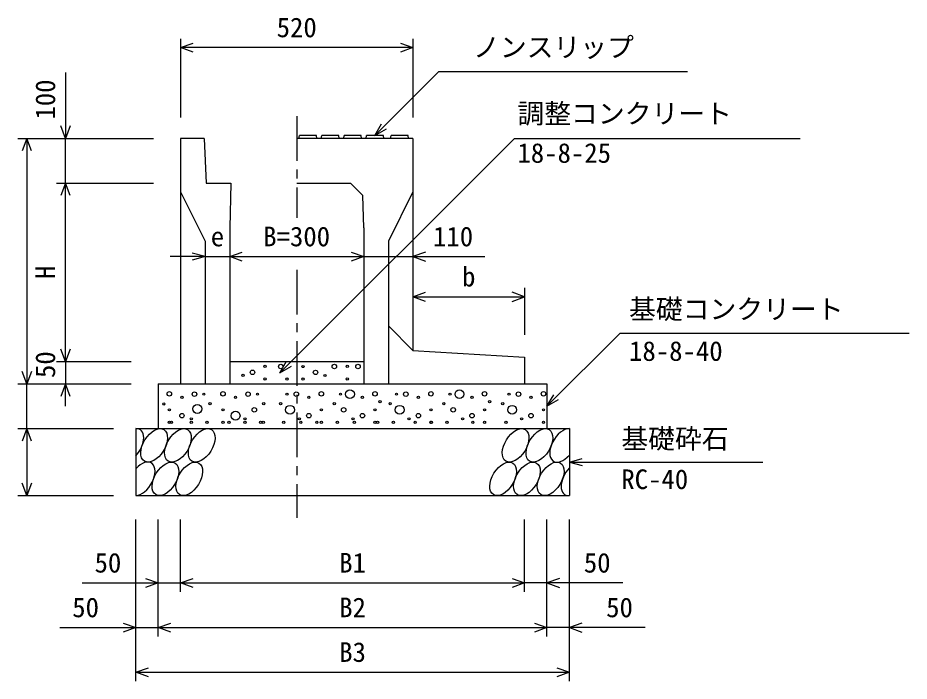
# Model space of a CAD drawing. Units: millimetres, scale not verified. Extents: x -16800 to 16800, y -5940 to 5940.
# Drawn here: x -10833 to -8838, y 896 to 2381 of the extents above; entities that cross this region are included whole.
import ezdxf
from ezdxf.enums import TextEntityAlignment as Align

# ---------------------------------------------------------------- set-up
doc = ezdxf.new("R2010")
doc.units = ezdxf.units.MM
doc.header["$LTSCALE"] = 20
doc.linetypes.add('CHAIN1', pattern=[8, 5, -1, 1, -1])
for name, color, linetype, lineweight in [('0-0_DIM', 7, 'Continuous', 25), ('0-2_HATCH', 6, 'Continuous', 25), ('0-5_OUTLINE', 3, 'Continuous', 25)]:
    doc.layers.add(name, color=color, linetype=linetype, lineweight=lineweight)
doc.styles.add('ＭＳ ゴシック', font='')
doc.styles.get('ＭＳ ゴシック').set_extended_font_data('MS Gothic')

msp = doc.modelspace()

# ---------------------------------------------------------------- linework, layer by layer
at = {"layer": '0-0_DIM'}
for p, q in [((-10468.79, 2334.54), (-10468.79, 2157.8)), ((-9948.79, 2334.54), (-9948.79, 2157.8)), ((-9948.79, 2314.54), (-10468.79, 2314.54)), ((-10726.33, 2258.49), (-10726.33, 2111.33)), ((-10033.79, 2117.83), (-9891.58, 2260.04)), ((-9334.69, 2260.04), (-9891.58, 2260.04)), ((-10033.79, 2117.83), (-10018.79, 2143.81)), ((-10033.79, 2117.83), (-10007.81, 2132.83)), ((-10833, 2111.33), (-10529.66, 2111.33)), ((-10813, 2111.33), (-10813, 1561.33)), ((-10726.33, 2011.33), (-10726.33, 2111.33)), ((-10246.47, 1586.33), (-9721.64, 2111.16)), ((-9721.64, 2111.16), (-9082.44, 2111.16)), ((-10746.33, 2011.33), (-10529.66, 2011.33)), ((-10726.33, 1611.33), (-10726.33, 2011.33)), ((-10413.79, 1846.41), (-10492.43, 1846.41)), ((-10413.79, 1846.41), (-10442.77, 1854.17)), ((-10413.79, 1846.41), (-10442.77, 1838.64)), ((-10413.79, 1846.41), (-10358.79, 1846.41)), ((-10358.79, 1846.41), (-10058.79, 1846.41)), ((-10058.79, 1846.41), (-9948.79, 1846.41)), ((-9948.79, 1846.41), (-9788.02, 1846.41)), ((-9698.79, 1776.46), (-9698.79, 1671.33)), ((-9948.79, 1756.46), (-9698.79, 1756.46)), ((-9485.14, 1674.99), (-9648.79, 1511.33)), ((-9485.14, 1674.99), (-8838.27, 1674.99)), ((-10746.33, 1611.33), (-10579.66, 1611.33)), ((-10726.33, 1611.33), (-10726.33, 1561.33)), ((-10246.47, 1586.33), (-10231.47, 1612.31)), ((-10246.47, 1586.33), (-10220.49, 1601.33)), ((-10833, 1561.33), (-10579.66, 1561.33)), ((-10813, 1461.33), (-10813, 1561.33)), ((-10726.33, 1511.33), (-10726.33, 1561.33)), ((-9648.79, 1511.33), (-9633.79, 1537.31)), ((-9648.79, 1511.33), (-9622.81, 1526.33)), ((-10833, 1461.33), (-10618.79, 1461.33)), ((-10813, 1461.33), (-10813, 1311.33)), ((-9598.79, 1386.33), (-9569.82, 1394.1)), ((-9598.79, 1386.33), (-9165.48, 1386.33)), ((-9598.79, 1386.33), (-9569.82, 1378.57)), ((-10833, 1311.33), (-10618.79, 1311.33)), ((-10568.79, 895.82), (-10568.79, 1258.16)), ((-10518.79, 995.82), (-10518.79, 1258.16)), ((-10468.79, 1095.82), (-10468.79, 1258.16)), ((-9698.79, 1095.82), (-9698.79, 1258.16)), ((-9648.79, 995.82), (-9648.79, 1258.16)), ((-9598.79, 895.82), (-9598.79, 1258.16)), ((-10688.79, 1115.82), (-10468.79, 1115.82)), ((-10468.79, 1115.82), (-9698.79, 1115.82)), ((-9478.79, 1115.82), (-9698.79, 1115.82)), ((-10738.79, 1015.82), (-10518.79, 1015.82)), ((-10518.79, 1015.82), (-9648.79, 1015.82)), ((-9428.79, 1015.82), (-9648.79, 1015.82)), ((-10568.79, 915.82), (-9598.79, 915.82))]:
    msp.add_line(p, q, dxfattribs=at)
at = {"layer": '0-0_DIM', "linetype": 'CHAIN1'}
for p, q in [((-10208.79, 2161.33), (-10208.79, 1933.12)), ((-10208.79, 1817.26), (-10208.79, 1261.33))]:
    msp.add_line(p, q, dxfattribs=at)
at = {"layer": '0-0_DIM'}
for points in [[(-10440.57, 2304.28), (-10468.76, 2314.54), (-10440.57, 2324.8)], [(-9976.95, 2324.8), (-9948.76, 2314.54), (-9976.95, 2304.28)], [(-10716.07, 2139.52), (-10726.33, 2111.33), (-10736.59, 2139.52)], [(-10802.74, 2083.14), (-10813, 2111.33), (-10823.26, 2083.14)], [(-10716.07, 1983.14), (-10726.33, 2011.33), (-10736.59, 1983.14)], [(-10330.6, 1836.15), (-10358.79, 1846.41), (-10330.6, 1856.67)], [(-10086.98, 1856.67), (-10058.79, 1846.41), (-10086.98, 1836.15)], [(-9920.6, 1856.67), (-9948.79, 1846.41), (-9920.6, 1836.15)], [(-9920.6, 1746.2), (-9948.79, 1756.46), (-9920.6, 1766.72)], [(-9726.98, 1746.2), (-9698.79, 1756.46), (-9726.98, 1766.72)], [(-10716.07, 1639.52), (-10726.33, 1611.33), (-10736.59, 1639.52)], [(-10802.74, 1589.52), (-10813, 1561.33), (-10823.26, 1589.52)], [(-10716.07, 1533.14), (-10726.33, 1561.33), (-10736.59, 1533.14)], [(-10802.74, 1433.14), (-10813, 1461.33), (-10823.26, 1433.14)], [(-10802.74, 1339.52), (-10813, 1311.33), (-10823.26, 1339.52)], [(-10546.98, 1126.08), (-10518.79, 1115.82), (-10546.98, 1105.56)], [(-10440.6, 1105.56), (-10468.79, 1115.82), (-10440.6, 1126.08)], [(-9726.98, 1126.08), (-9698.79, 1115.82), (-9726.98, 1105.56)], [(-9620.6, 1126.08), (-9648.79, 1115.82), (-9620.6, 1105.56)], [(-10596.98, 1026.08), (-10568.79, 1015.82), (-10596.98, 1005.56)], [(-10490.6, 1005.56), (-10518.79, 1015.82), (-10490.6, 1026.08)], [(-9676.98, 1026.08), (-9648.79, 1015.82), (-9676.98, 1005.56)], [(-9570.6, 1026.08), (-9598.79, 1015.82), (-9570.6, 1005.56)], [(-10540.6, 905.56), (-10568.79, 915.82), (-10540.6, 926.08)], [(-9626.98, 926.08), (-9598.79, 915.82), (-9626.98, 905.56)]]:
    msp.add_lwpolyline(points, dxfattribs=at)
at = {"layer": '0-2_HATCH'}
for p, q in [((-10203.79, 2111.33), (-10202.79, 2117.83)), ((-10164.79, 2117.83), (-10202.79, 2117.83)), ((-10163.79, 2111.33), (-10164.79, 2117.83)), ((-10153.79, 2111.33), (-10152.79, 2117.83)), ((-10114.79, 2117.83), (-10152.79, 2117.83)), ((-10113.79, 2111.33), (-10114.79, 2117.83)), ((-10103.79, 2111.33), (-10102.79, 2117.83)), ((-10064.79, 2117.83), (-10102.79, 2117.83)), ((-10063.79, 2111.33), (-10064.79, 2117.83)), ((-10053.79, 2111.33), (-10052.79, 2117.83)), ((-10014.79, 2117.83), (-10052.79, 2117.83)), ((-10013.79, 2111.33), (-10014.79, 2117.83)), ((-9998.79, 2111.33), (-9997.79, 2117.83)), ((-9959.79, 2117.83), (-9997.79, 2117.83)), ((-9958.79, 2111.33), (-9959.79, 2117.83))]:
    msp.add_line(p, q, dxfattribs=at)
for centre, radius in [((-10279.82, 1600.64), 2.5), ((-10244.66, 1600.36), 5), ((-10194.75, 1600.36), 2.5), ((-10124.66, 1600.36), 5), ((-10095.8, 1600.64), 2.5), ((-10071.8, 1600.36), 5), ((-10328.89, 1580.51), 2.5), ((-10307.86, 1587.51), 5), ((-10166.71, 1587.23), 5), ((-10145.69, 1580.22), 2.5), ((-10279.82, 1572.63), 2.5), ((-10230.64, 1572.35), 2.5), ((-10194.75, 1572.35), 2.5), ((-10095.8, 1572.63), 2.5), ((-10493.83, 1539.38), 5), ((-10437.75, 1538.51), 5), ((-10416.72, 1538.51), 2.5), ((-10373.83, 1539.38), 5), ((-10317.75, 1538.51), 5), ((-10296.72, 1538.51), 2.5), ((-10230.87, 1538.51), 2.5), ((-10209.84, 1538.51), 5), ((-10153.76, 1539.38), 5), ((-10110.87, 1538.51), 2.5), ((-10089.84, 1538.51), 10), ((-10033.76, 1539.38), 5), ((-9985.64, 1538.51), 2.5), ((-9964.61, 1538.51), 5), ((-9908.54, 1539.38), 5), ((-9865.64, 1538.51), 2.5), ((-9844.61, 1538.51), 10), ((-9788.54, 1539.38), 5), ((-9733.72, 1538.51), 2.5), ((-9712.69, 1538.51), 5), ((-9656.61, 1539.38), 5), ((-10506.24, 1516.59), 2.5), ((-10465.79, 1531.51), 2.5), ((-10402.7, 1517.5), 2.5), ((-10345.79, 1531.51), 2.5), ((-10282.7, 1517.5), 2.5), ((-10244.88, 1517.5), 2.5), ((-10181.8, 1531.51), 2.5), ((-10124.88, 1517.5), 2.5), ((-10061.8, 1531.51), 2.5), ((-10022.42, 1521.82), 2.5), ((-9999.66, 1517.5), 2.5), ((-9936.58, 1531.51), 2.5), ((-9879.66, 1517.5), 2.5), ((-9816.58, 1531.51), 2.5), ((-9777.2, 1521.82), 2.5), ((-9747.74, 1517.5), 2.5), ((-9684.65, 1531.51), 2.5), ((-10493.83, 1503.49), 2.5), ((-10431.21, 1505.5), 10), ((-10373.83, 1503.49), 2.5), ((-10345.79, 1490.36), 10), ((-10303.73, 1503.49), 5), ((-10223.85, 1503.49), 10), ((-10153.76, 1503.49), 2.5), ((-10103.85, 1503.49), 5), ((-10033.76, 1503.49), 2.5), ((-9978.63, 1503.49), 10), ((-9908.54, 1503.49), 2.5), ((-9858.63, 1503.49), 5), ((-9788.54, 1503.49), 2.5), ((-9726.71, 1503.49), 10), ((-9656.61, 1503.49), 2.5), ((-10493.83, 1475.48), 2.5), ((-10489.47, 1475.48), 2.5), ((-10465.79, 1490.36), 5), ((-10444.76, 1483.36), 2.5), ((-10444.73, 1475.48), 2.5), ((-10409.71, 1475.48), 2.5), ((-10373.83, 1475.48), 2.5), ((-10360.62, 1475.48), 2.5), ((-10324.76, 1483.36), 2.5), ((-10324.73, 1475.48), 2.5), ((-10289.71, 1475.48), 2.5), ((-10283.83, 1475.48), 2.5), ((-10237.87, 1475.48), 2.5), ((-10202.83, 1483.36), 2.5), ((-10199.71, 1475.48), 2.5), ((-10181.8, 1490.36), 5), ((-10163.83, 1475.48), 2.5), ((-10153.76, 1475.48), 2.5), ((-10117.87, 1475.48), 2.5), ((-10082.83, 1483.36), 2.5), ((-10079.71, 1475.48), 2.5), ((-10061.8, 1490.36), 5), ((-10033.76, 1475.48), 2.5), ((-10027.88, 1475.48), 2.5), ((-9992.65, 1475.48), 2.5), ((-9957.6, 1483.36), 2.5), ((-9943.76, 1475.48), 2.5), ((-9936.58, 1490.36), 5), ((-9908.54, 1475.48), 2.5), ((-9907.88, 1475.48), 2.5), ((-9872.65, 1475.48), 2.5), ((-9837.6, 1483.36), 2.5), ((-9816.58, 1490.36), 5), ((-9814.82, 1475.48), 2.5), ((-9788.54, 1475.48), 2.5), ((-9740.73, 1475.48), 2.5), ((-9705.68, 1483.36), 2.5), ((-9684.65, 1490.36), 5), ((-9656.61, 1475.48), 2.5)]:
    msp.add_circle(centre, radius, dxfattribs=at)
for centre, start_param, end_param in [((-10581.16, 1423.82), 4.385593, 6.6745444), ((-9612.65, 1423.82), 0.3357715, 4.4411806), ((-10555.84, 1348.83), 3.5111464, 7.548991), ((-9587.33, 1348.83), 1.2110787, 3.5658734)]:
    msp.add_ellipse(centre, major_axis=(21.81, 35.31), ratio=0.5792, start_param=start_param, end_param=end_param, dxfattribs=at)
for centre in [(-10527.95, 1423.82), (-10474.74, 1423.82), (-10421.53, 1423.82), (-9719.07, 1423.82), (-9665.86, 1423.82), (-10502.63, 1348.83), (-10449.42, 1348.83), (-9746.96, 1348.83), (-9693.75, 1348.83), (-9640.54, 1348.83)]:
    msp.add_ellipse(centre, major_axis=(21.81, 35.31), ratio=0.5792, dxfattribs=at)
at = {"layer": '0-5_OUTLINE'}
for p, q in [((-10468.79, 2111.33), (-10468.79, 1561.33)), ((-10416.29, 2111.33), (-10468.79, 2111.33)), ((-10416.29, 2111.33), (-10411.29, 2011.33)), ((-9948.79, 2111.33), (-10208.79, 2111.33)), ((-9948.79, 2111.33), (-9948.79, 1636.33)), ((-10411.29, 2011.33), (-10356.29, 2011.33)), ((-10356.29, 2011.33), (-10358.79, 1911.33)), ((-10058.79, 1911.33), (-10060.59, 1983.13)), ((-10358.79, 1911.33), (-10358.79, 1561.33)), ((-9698.79, 1621.33), (-9698.79, 1561.33)), ((-10358.79, 1611.33), (-10058.79, 1611.33)), ((-10518.79, 1561.33), (-10518.79, 1461.33)), ((-10518.79, 1561.33), (-9648.79, 1561.33)), ((-10468.79, 1561.33), (-10358.79, 1561.33)), ((-9648.79, 1561.33), (-9648.79, 1461.33)), ((-10568.79, 1461.33), (-10568.79, 1311.33)), ((-10568.79, 1461.33), (-9598.79, 1461.33)), ((-9598.79, 1461.33), (-9598.79, 1311.33)), ((-10568.79, 1311.33), (-9598.79, 1311.33))]:
    msp.add_line(p, q, dxfattribs=at)
for points in [[(-10208.79, 2011.33), (-10088.79, 2011.33), (-10060.59, 1983.13)], [(-10468.79, 1991.33), (-10413.79, 1881.33), (-10413.79, 1561.33)], [(-9948.79, 1991.33), (-10003.79, 1881.33), (-10003.79, 1561.33)], [(-10058.79, 1911.33), (-10058.79, 1561.33), (-9698.79, 1561.33)], [(-10003.79, 1691.33), (-9948.79, 1636.33), (-9698.79, 1621.33)]]:
    msp.add_lwpolyline(points, dxfattribs=at)

# ---------------------------------------------------------------- texts
at = {"layer": '0-0_DIM', "style": 'ＭＳ ゴシック'}
for s, p in [('520', (-10253.79, 2324.54)), ('ノンスリップ', (-9814.28, 2280.22)), ('調整コンクリート', (-9714.92, 2131.68)), ('18-8-25', (-9714.92, 2043.4)), ('e', (-10401.29, 1856.41)), ('B=300', (-10283.87, 1856.41)), ('110', (-9903.87, 1856.41)), ('b', (-9838.79, 1766.46)), ('基礎コンクリート', (-9465.14, 1693.72)), ('18-8-40', (-9465.14, 1599.91)), ('基礎砕石', (-9482.47, 1403.5)), ('RC-40', (-9482.47, 1312.81)), ('50', (-10661.24, 1125.82)), ('B1', (-10113.79, 1125.82)), ('50', (-9566.35, 1125.82)), ('50', (-10711.24, 1025.82)), ('B2', (-10113.79, 1025.82)), ('50', (-9516.35, 1025.82)), ('B3', (-10113.79, 925.82))]:
    msp.add_text(s, height=43.99, dxfattribs=at).set_placement(p, align=Align.BOTTOM_LEFT)
for s, p in [('100', (-10736.33, 2153.42)), ('H', (-10736.33, 1796.33)), ('50', (-10736.33, 1574.66))]:
    msp.add_text(s, height=43.99, rotation=90, dxfattribs=at).set_placement(p, align=Align.BOTTOM_LEFT)

doc.saveas('drawing.dxf')
